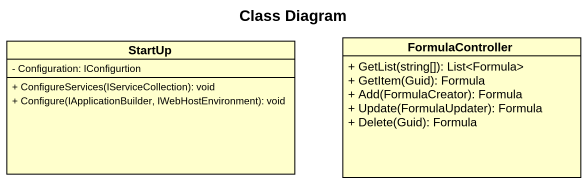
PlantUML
@startuml
title Class Diagram
hide circle
hide empty members
skinparam classAttributeIconSize 0
class StartUp {
  - Configuration: IConfigurtion
  + ConfigureServices(IServiceCollection): void
  + Configure(IApplicationBuilder, IWebHostEnvironment): void
}
class FormulaController {
  + GetList(string[]): List<Formula>
  + GetItem(Guid): Formula
  + Add(FormulaCreator): Formula
  + Update(FormulaUpdater): Formula
  + Delete(Guid): Formula
}
@enduml
